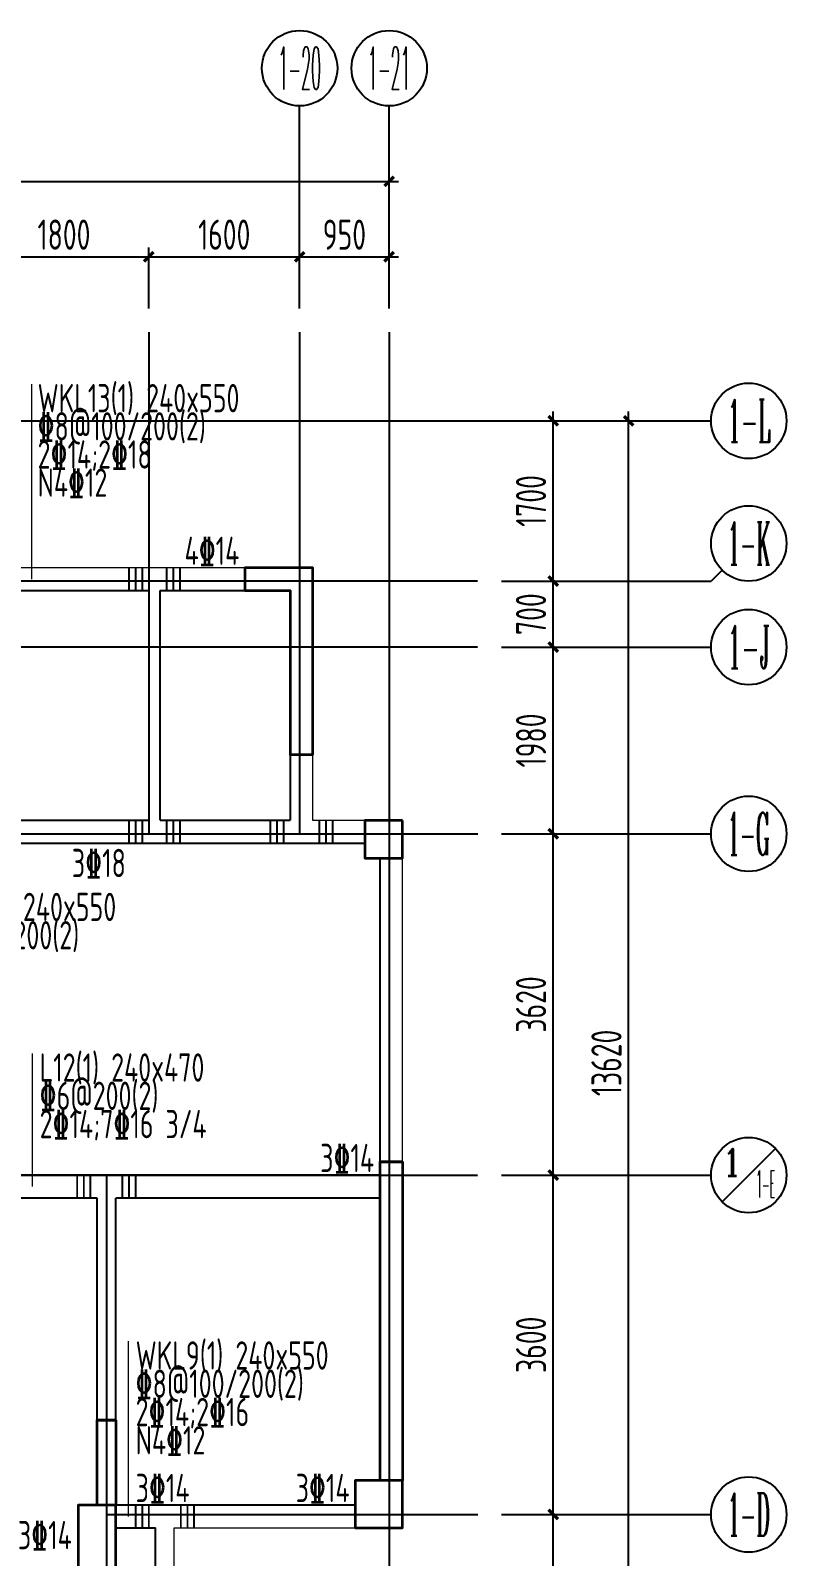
# Model space of a CAD drawing. Header units: millimetres. Extents: x -108786 to 29797, y -10598 to 53433.
# Drawn here: x -76144 to -68124, y 4657 to 20842 of the extents above; entities that cross this region are included whole.
import ezdxf
from ezdxf.enums import TextEntityAlignment as Align

# ---------------------------------------------------------------- set-up
doc = ezdxf.new("R2010")
doc.units = ezdxf.units.MM
doc.header["$MEASUREMENT"] = 0
doc.linetypes.add('CENTER', pattern=[2, 1.25, -0.25, 0.25, -0.25])
doc.linetypes.add('DASHED', pattern=[0.75, 0.5, -0.25])
doc.layers.get('Defpoints').update_dxf_attribs({"color": 1})
for name, color, linetype in [('AXIS', 1, 'CENTER'), ('AXIS_DIM', 3, 'Continuous'), ('AXIS_NUM', 3, 'Continuous'), ('AXIS_TEXT', 255, 'Continuous'), ('BEAM', 4, 'DASHED'), ('BEAM_CON', 4, 'Continuous'), ('COLU', 6, 'Continuous'), ('STEEL', 6, 'Continuous'), ('WALL', 2, 'Continuous'), ('梁原位标注', 7, 'Continuous')]:
    doc.layers.add(name, color=color, linetype=linetype)
doc.layers.add('Z主楼梁筋(横向)', color=55, linetype='Continuous', lineweight=20)
doc.styles.add('_TCH_AXIS', font='COMPLEX', dxfattribs={"bigfont": 'GBCBIG'})
doc.styles.add('COMPLEX', font='tssdeng.shx', dxfattribs={"bigfont": 'hztxt.shx'})
doc.styles.add('JG-DIM', font='tssdeng.shx', dxfattribs={"width": 0.7, "bigfont": 'hztxt.shx'})
doc.styles.add('TSSD_Rein', font='tssdeng.shx', dxfattribs={"width": 0.7, "bigfont": 'hztxt.shx'})
doc.dimstyles.new('JG_100', dxfattribs={"dimtxt": 320, "dimasz": 100, "dimexe": 100, "dimexo": 250, "dimgap": 75, "dimtad": 1, "dimdec": 0, "dimrnd": 0.5, "dimdsep": 46, "dimtxsty": 'JG-DIM', "dimblk": 'ARCHTICK', "dimcen": 100, "dimdle": 100, "dimclrt": 7, "dimazin": 2, "dimtfac": 1, "dimtdec": 0, "dimtix": 1, "dimtmove": 2, "dimatfit": 3, "dimldrblk": 'JG_DIM', "dimfxl": 1, "dimtolj": 1, "dimtzin": 0, "dimarcsym": 0})

# ---------------------------------------------------------------- blocks, each defined once
blk = doc.blocks.new('_ArchTick')
at = {"color": 0, "const_width": 0.35}
blk.add_lwpolyline([(-0.5, -0.5), (0.5, 0.5)], dxfattribs=at)
blk = doc.blocks.new('*D23')
at = {"layer": 'AXIS_DIM', "color": 0, "lineweight": -2, "transparency": 16777216}
for p, q in [((28690, 12200), (30140, 12200)), ((30040, -1520), (30040, 12300)), ((28690, -1420), (30140, -1420))]:
    blk.add_line(p, q, dxfattribs=at)
at = {"layer": 'Defpoints', "color": 0, "transparency": 16777216}
for p in [(28440, 12200), (30040, 12200), (28440, -1420)]:
    blk.add_point(p, dxfattribs=at)
at = {"layer": 'AXIS_DIM', "color": 0, "lineweight": -2, "transparency": 16777216, "xscale": 100, "yscale": 100, "zscale": 100}
for p, rotation in [((30040, 12200), 89.99993293829954), ((30040, -1420), 269.9999329382996)]:
    blk.add_blockref('_ArchTick', p, dxfattribs=dict(at, rotation=rotation))
at = {"layer": 'AXIS_DIM', "color": 7, "transparency": 16777216, "insert": (29805, 5390), "char_height": 320, "attachment_point": 5, "rotation": 89.9999, "style": 'TSSD_Rein'}
blk.add_mtext('\\A1;13620', dxfattribs=at)
blk = doc.blocks.new('JG_DIM')
blk.add_line((0, 0), (-1, 0))
at = {"linetype": 'ByBlock', "const_width": 0.32}
blk.add_lwpolyline([(-0.53, -0.53), (0.53, 0.53)], dxfattribs=at)
blk = doc.blocks.new('*D33')
at = {"layer": 'AXIS_DIM', "color": 0, "lineweight": -2, "transparency": 16777216}
for p, q in [((-100, 14740), (27600, 14740)), ((0, 13390), (0, 14840)), ((27500, 13390), (27500, 14840))]:
    blk.add_line(p, q, dxfattribs=at)
at = {"layer": 'Defpoints', "color": 0, "transparency": 16777216}
for p in [(27500, 14740), (0, 13140), (27500, 13140)]:
    blk.add_point(p, dxfattribs=at)
at = {"layer": 'AXIS_DIM', "color": 0, "lineweight": -2, "transparency": 16777216, "xscale": 100, "yscale": 100, "zscale": 100, "rotation": 180}
blk.add_blockref('_ArchTick', (0, 14740), dxfattribs=at)
at = {"layer": 'AXIS_DIM', "color": 0, "lineweight": -2, "transparency": 16777216, "xscale": 100, "yscale": 100, "zscale": 100}
blk.add_blockref('_ArchTick', (27500, 14740), dxfattribs=at)
at = {"layer": 'AXIS_DIM', "color": 7, "transparency": 16777216, "insert": (13750, 14975), "char_height": 320, "attachment_point": 5, "style": 'TSSD_Rein'}
blk.add_mtext('\\A1;27500', dxfattribs=at)
blk = doc.blocks.new('*D34')
at = {"layer": 'AXIS_DIM', "color": 0, "lineweight": -2, "transparency": 16777216}
for p, q in [((29240, -1520), (29240, 700)), ((28690, 600), (29340, 600)), ((28690, -1420), (29340, -1420))]:
    blk.add_line(p, q, dxfattribs=at)
at = {"layer": 'Defpoints', "color": 0, "transparency": 16777216}
for p in [(28440, 600), (29240, 600), (28440, -1420)]:
    blk.add_point(p, dxfattribs=at)
at = {"layer": 'AXIS_DIM', "color": 0, "lineweight": -2, "transparency": 16777216, "xscale": 100, "yscale": 100, "zscale": 100}
for p, rotation in [((29240, 600), 90), ((29240, -1420), 270)]:
    blk.add_blockref('_ArchTick', p, dxfattribs=dict(at, rotation=rotation))
at = {"layer": 'AXIS_DIM', "color": 7, "transparency": 16777216, "insert": (29005, -410), "char_height": 320, "attachment_point": 5, "rotation": 90, "style": 'TSSD_Rein'}
blk.add_mtext('\\A1;2020', dxfattribs=at)
blk = doc.blocks.new('*D35')
at = {"layer": 'AXIS_DIM', "color": 0, "lineweight": -2, "transparency": 16777216}
for p, q in [((29240, 500), (29240, 4300)), ((28690, 4200), (29340, 4200)), ((28690, 600), (29340, 600))]:
    blk.add_line(p, q, dxfattribs=at)
at = {"layer": 'Defpoints', "color": 0, "transparency": 16777216}
for p in [(28440, 4200), (29240, 4200), (28440, 600)]:
    blk.add_point(p, dxfattribs=at)
at = {"layer": 'AXIS_DIM', "color": 0, "lineweight": -2, "transparency": 16777216, "xscale": 100, "yscale": 100, "zscale": 100}
for p, rotation in [((29240, 4200), 90), ((29240, 600), 270)]:
    blk.add_blockref('_ArchTick', p, dxfattribs=dict(at, rotation=rotation))
at = {"layer": 'AXIS_DIM', "color": 7, "transparency": 16777216, "insert": (29005, 2400), "char_height": 320, "attachment_point": 5, "rotation": 90, "style": 'TSSD_Rein'}
blk.add_mtext('\\A1;3600', dxfattribs=at)
blk = doc.blocks.new('*D36')
at = {"layer": 'AXIS_DIM', "color": 0, "lineweight": -2, "transparency": 16777216}
for p, q in [((28690, 7820), (29340, 7820)), ((29240, 4100), (29240, 7920)), ((28690, 4200), (29340, 4200))]:
    blk.add_line(p, q, dxfattribs=at)
at = {"layer": 'Defpoints', "color": 0, "transparency": 16777216}
for p in [(28440, 7820), (29240, 7820), (28440, 4200)]:
    blk.add_point(p, dxfattribs=at)
at = {"layer": 'AXIS_DIM', "color": 0, "lineweight": -2, "transparency": 16777216, "xscale": 100, "yscale": 100, "zscale": 100}
for p, rotation in [((29240, 7820), 90), ((29240, 4200), 270)]:
    blk.add_blockref('_ArchTick', p, dxfattribs=dict(at, rotation=rotation))
at = {"layer": 'AXIS_DIM', "color": 7, "transparency": 16777216, "insert": (29005, 6010), "char_height": 320, "attachment_point": 5, "rotation": 90, "style": 'TSSD_Rein'}
blk.add_mtext('\\A1;3620', dxfattribs=at)
blk = doc.blocks.new('*D37')
at = {"layer": 'AXIS_DIM', "color": 0, "lineweight": -2, "transparency": 16777216}
for p, q in [((29240, 7720), (29240, 9900)), ((28690, 9800), (29340, 9800)), ((28690, 7820), (29340, 7820))]:
    blk.add_line(p, q, dxfattribs=at)
at = {"layer": 'Defpoints', "color": 0, "transparency": 16777216}
for p in [(28440, 9800), (29240, 9800), (28440, 7820)]:
    blk.add_point(p, dxfattribs=at)
at = {"layer": 'AXIS_DIM', "color": 0, "lineweight": -2, "transparency": 16777216, "xscale": 100, "yscale": 100, "zscale": 100}
for p, rotation in [((29240, 9800), 90), ((29240, 7820), 270)]:
    blk.add_blockref('_ArchTick', p, dxfattribs=dict(at, rotation=rotation))
at = {"layer": 'AXIS_DIM', "color": 7, "transparency": 16777216, "insert": (29005, 8810), "char_height": 320, "attachment_point": 5, "rotation": 90, "style": 'TSSD_Rein'}
blk.add_mtext('\\A1;1980', dxfattribs=at)
blk = doc.blocks.new('*D38')
at = {"layer": 'AXIS_DIM', "color": 0, "lineweight": -2, "transparency": 16777216}
for p, q in [((29240, 9700), (29240, 10600)), ((28690, 10500), (29340, 10500)), ((28690, 9800), (29340, 9800))]:
    blk.add_line(p, q, dxfattribs=at)
at = {"layer": 'Defpoints', "color": 0, "transparency": 16777216}
for p in [(28440, 10500), (29240, 10500), (28440, 9800)]:
    blk.add_point(p, dxfattribs=at)
at = {"layer": 'AXIS_DIM', "color": 0, "lineweight": -2, "transparency": 16777216, "xscale": 100, "yscale": 100, "zscale": 100}
for p, rotation in [((29240, 10500), 90), ((29240, 9800), 270)]:
    blk.add_blockref('_ArchTick', p, dxfattribs=dict(at, rotation=rotation))
at = {"layer": 'AXIS_DIM', "color": 7, "transparency": 16777216, "insert": (29005, 10150), "char_height": 320, "attachment_point": 5, "rotation": 90, "style": 'TSSD_Rein'}
blk.add_mtext('\\A1;700', dxfattribs=at)
blk = doc.blocks.new('*D39')
at = {"layer": 'AXIS_DIM', "color": 0, "lineweight": -2, "transparency": 16777216}
for p, q in [((28690, 12200), (29340, 12200)), ((29240, 10400), (29240, 12300)), ((28690, 10500), (29340, 10500))]:
    blk.add_line(p, q, dxfattribs=at)
at = {"layer": 'Defpoints', "color": 0, "transparency": 16777216}
for p in [(28440, 12200), (29240, 12200), (28440, 10500)]:
    blk.add_point(p, dxfattribs=at)
at = {"layer": 'AXIS_DIM', "color": 0, "lineweight": -2, "transparency": 16777216, "xscale": 100, "yscale": 100, "zscale": 100}
for p, rotation in [((29240, 12200), 90), ((29240, 10500), 270)]:
    blk.add_blockref('_ArchTick', p, dxfattribs=dict(at, rotation=rotation))
at = {"layer": 'AXIS_DIM', "color": 7, "transparency": 16777216, "insert": (29005, 11350), "char_height": 320, "attachment_point": 5, "rotation": 90, "style": 'TSSD_Rein'}
blk.add_mtext('\\A1;1700', dxfattribs=at)
blk = doc.blocks.new('*D52')
at = {"layer": 'AXIS_DIM', "color": 0, "lineweight": -2, "transparency": 16777216}
for p, q in [((24850, 13940), (26650, 13940)), ((24950, 13390), (24950, 14040)), ((26550, 13390), (26550, 14040))]:
    blk.add_line(p, q, dxfattribs=at)
at = {"layer": 'Defpoints', "color": 0, "transparency": 16777216}
for p in [(26550, 13940), (24950, 13140), (26550, 13140)]:
    blk.add_point(p, dxfattribs=at)
at = {"layer": 'AXIS_DIM', "color": 0, "lineweight": -2, "transparency": 16777216, "xscale": 100, "yscale": 100, "zscale": 100, "rotation": 180}
blk.add_blockref('_ArchTick', (24950, 13940), dxfattribs=at)
at = {"layer": 'AXIS_DIM', "color": 0, "lineweight": -2, "transparency": 16777216, "xscale": 100, "yscale": 100, "zscale": 100}
blk.add_blockref('_ArchTick', (26550, 13940), dxfattribs=at)
at = {"layer": 'AXIS_DIM', "color": 7, "transparency": 16777216, "insert": (25750, 14175), "char_height": 320, "attachment_point": 5, "style": 'TSSD_Rein'}
blk.add_mtext('\\A1;1600', dxfattribs=at)
blk = doc.blocks.new('*D53')
at = {"layer": 'AXIS_DIM', "color": 0, "lineweight": -2, "transparency": 16777216}
for p, q in [((26450, 13940), (27600, 13940)), ((26550, 13390), (26550, 14040)), ((27500, 13390), (27500, 14040))]:
    blk.add_line(p, q, dxfattribs=at)
at = {"layer": 'Defpoints', "color": 0, "transparency": 16777216}
for p in [(27500, 13940), (26550, 13140), (27500, 13140)]:
    blk.add_point(p, dxfattribs=at)
at = {"layer": 'AXIS_DIM', "color": 0, "lineweight": -2, "transparency": 16777216, "xscale": 100, "yscale": 100, "zscale": 100, "rotation": 180}
blk.add_blockref('_ArchTick', (26550, 13940), dxfattribs=at)
at = {"layer": 'AXIS_DIM', "color": 0, "lineweight": -2, "transparency": 16777216, "xscale": 100, "yscale": 100, "zscale": 100}
blk.add_blockref('_ArchTick', (27500, 13940), dxfattribs=at)
at = {"layer": 'AXIS_DIM', "color": 7, "transparency": 16777216, "insert": (27025, 14175), "char_height": 320, "attachment_point": 5, "style": 'TSSD_Rein'}
blk.add_mtext('\\A1;950', dxfattribs=at)
blk = doc.blocks.new('*D55')
at = {"layer": 'AXIS_DIM', "color": 0, "lineweight": -2, "transparency": 16777216}
for p, q in [((23050, 13940), (25050, 13940)), ((23150, 13390), (23150, 14040)), ((24950, 13390), (24950, 14040))]:
    blk.add_line(p, q, dxfattribs=at)
at = {"layer": 'Defpoints', "color": 0, "transparency": 16777216}
for p in [(24950, 13940), (23150, 13140), (24950, 13140)]:
    blk.add_point(p, dxfattribs=at)
at = {"layer": 'AXIS_DIM', "color": 0, "lineweight": -2, "transparency": 16777216, "xscale": 100, "yscale": 100, "zscale": 100, "rotation": 180}
blk.add_blockref('_ArchTick', (23150, 13940), dxfattribs=at)
at = {"layer": 'AXIS_DIM', "color": 0, "lineweight": -2, "transparency": 16777216, "xscale": 100, "yscale": 100, "zscale": 100}
blk.add_blockref('_ArchTick', (24950, 13940), dxfattribs=at)
at = {"layer": 'AXIS_DIM', "color": 7, "transparency": 16777216, "insert": (24050, 14175), "char_height": 320, "attachment_point": 5, "style": 'TSSD_Rein'}
blk.add_mtext('\\A1;1800', dxfattribs=at)
blk = doc.blocks.new('_AXISO')
blk.add_circle((0, 0), 0.5)
at = {"layer": 'AXIS_TEXT', "style": 'COMPLEX', "width": 1.041667}
blk.add_attdef('A', text='', height=0.56, dxfattribs=at).set_placement((-0.25, -0.28), (0.25, -0.28), align=Align.FIT)
blk = doc.blocks.new('ZW-标准层')
at = {"layer": 'AXIS', "ltscale": 0.7}
for p, q in [((26550, 13140), (26550, 7820)), ((26550, 13140), (26550, 7820)), ((27500, 13140), (27500, -2360)), ((27500, 13140), (27500, -2360)), ((27500, 13140), (27500, -2360)), ((27500, 13140), (27500, -2360)), ((-940, 12200), (28440, 12200)), ((28440, 10500), (21450, 10500)), ((28440, 9800), (19250, 9800)), ((7850, 7820), (28440, 7820)), ((21250, 4200), (28440, 4200)), ((24500, 4200), (24500, -2360)), ((24500, 3500), (24500, -2360)), ((24500, 600), (28440, 600))]:
    blk.add_line(p, q, dxfattribs=at)
blk.add_lwpolyline([(24950, 13140), (24950, 7820)], dxfattribs=at)
at = {"layer": 'AXIS_NUM'}
for p, q in [((26550, 13440), (26550, 15540)), ((27500, 13440), (27500, 15540)), ((28440, 12200), (30915, 12200.3)), ((31032.2, 10617.2), (30915, 10500)), ((28815, 10500), (30915, 10500)), ((28815, 9800), (30915, 9800)), ((28815, 7820), (30915, 7820)), ((31032.2, 3917.2), (31597.8, 4482.8)), ((28815, 4200), (30915, 4200)), ((28815, 600), (30915, 600))]:
    blk.add_line(p, q, dxfattribs=at)
blk.add_circle((31315, 4200), 400, dxfattribs=at)
ref = blk.add_blockref('_AXISO', (26550, 15940), dxfattribs=dict(at, xscale=800, yscale=800, zscale=800))
ref.add_attrib('A', '1-20', dxfattribs={"layer": 'AXIS_TEXT', "height": 452.55, "style": '_TCH_AXIS', "width": 0.28}).set_placement((26323.7, 15713.7), (26776.3, 15713.7), align=Align.FIT)
ref = blk.add_blockref('_AXISO', (27500, 15940), dxfattribs=dict(at, xscale=800, yscale=800, zscale=800))
ref.add_attrib('A', '1-21', dxfattribs={"layer": 'AXIS_TEXT', "height": 452.55, "style": '_TCH_AXIS', "width": 0.3}).set_placement((27273.7, 15713.7), (27726.3, 15713.7), align=Align.FIT)
ref = blk.add_blockref('_AXISO', (31315, 12200), dxfattribs=dict(at, xscale=800, yscale=800, zscale=800))
ref.add_attrib('A', '1-L', dxfattribs={"layer": 'AXIS_TEXT', "height": 452.55, "style": '_TCH_AXIS', "width": 0.375}).set_placement((31088.7, 11973.7), (31541.3, 11973.7), align=Align.FIT)
ref = blk.add_blockref('_AXISO', (31315, 10900), dxfattribs=dict(at, xscale=800, yscale=800, zscale=800))
ref.add_attrib('A', '1-K', dxfattribs={"layer": 'AXIS_TEXT', "height": 452.55, "style": '_TCH_AXIS', "width": 0.35}).set_placement((31088.7, 10673.7), (31541.3, 10673.7), align=Align.FIT)
ref = blk.add_blockref('_AXISO', (31315, 9800), dxfattribs=dict(at, xscale=800, yscale=800, zscale=800))
ref.add_attrib('A', '1-J', dxfattribs={"layer": 'AXIS_TEXT', "height": 452.55, "style": '_TCH_AXIS', "width": 0.403846}).set_placement((31088.7, 9573.7), (31541.3, 9573.7), align=Align.FIT)
ref = blk.add_blockref('_AXISO', (31315, 7820), dxfattribs=dict(at, xscale=800, yscale=800, zscale=800))
ref.add_attrib('A', '1-G', dxfattribs={"layer": 'AXIS_TEXT', "height": 452.55, "style": '_TCH_AXIS', "width": 0.355932}).set_placement((31088.7, 7593.7), (31541.3, 7593.7), align=Align.FIT)
ref = blk.add_blockref('_AXISO', (31315, 600), dxfattribs=dict(at, xscale=800, yscale=800, zscale=800))
ref.add_attrib('A', '1-D', dxfattribs={"layer": 'AXIS_TEXT', "height": 452.55, "style": '_TCH_AXIS', "width": 0.362069}).set_placement((31088.7, 373.7), (31541.3, 373.7), align=Align.FIT)
at = {"layer": 'AXIS_TEXT', "style": '_TCH_AXIS'}
for s, height, width, p, p2 in [('1', 286.2, 1.630466, (31035, 4192.8), (31235, 4192.8)), ('1-E', 286.22, 0.257442, (31395, 3963.9), (31595, 3963.9))]:
    blk.add_text(s, height=height, dxfattribs=dict(at, width=width)).set_placement(p, p2, align=Align.FIT)
at = {"layer": 'AXIS_DIM'}
for p1, p2, distance, picture, middle in [((0, 13140), (27500, 13140), 1600, '*D33', (13750, 14975)), ((23150, 13140), (24950, 13140), 800, '*D55', (24050, 14175)), ((24950, 13140), (26550, 13140), 800, '*D52', (25750, 14175)), ((26550, 13140), (27500, 13140), 800, '*D53', (27025, 14175)), ((28440, -1420), (28440, 12200), -1600, '*D23', (29805, 5390)), ((28440, 10500), (28440, 12200), -800, '*D39', (29005, 11350)), ((28440, 9800), (28440, 10500), -800, '*D38', (29005, 10150)), ((28440, 7820), (28440, 9800), -800, '*D37', (29005, 8810)), ((28440, 4200), (28440, 7820), -800, '*D36', (29005, 6010)), ((28440, 600), (28440, 4200), -800, '*D35', (29005, 2400)), ((28440, -1420), (28440, 600), -800, '*D34', (29005, -410))]:
    dim = blk.add_aligned_dim(p1=p1, p2=p2, distance=distance, dimstyle='JG_100', override={"dimtxsty": 'TSSD_Rein'}, dxfattribs=at)
    dim.commit()
    dim.dimension.update_dxf_attribs({"geometry": picture, "text_midpoint": middle})
blk = doc.blocks.new('L-WMC')
at = {"layer": 'BEAM', "ltscale": 0.5}
for p, q in [((23290, 11820), (24950, 11820)), ((24950, 11820), (24950, 9380)), ((25070, 11820), (25970, 11820)), ((25070, 9380), (25070, 11820)), ((26450, 10080), (26450, 9380)), ((24950, 9380), (23290, 9380)), ((26450, 9380), (25070, 9380)), ((21600, 9140), (27240, 9140)), ((27400, 8980), (27400, 5760)), ((27400, 5620), (21450, 5620)), ((21450, 5380), (24400, 5380)), ((24400, 5380), (24400, 3020)), ((24600, 5380), (27400, 5380)), ((24600, 3020), (24600, 5380)), ((27140, 2120), (24600, 2120)), ((24600, 1880), (25020, 1880)), ((25020, 60), (25020, 1880))]:
    blk.add_line(p, q, dxfattribs=at)
at = {"layer": 'BEAM_CON', "lineweight": 18}
for p, q in [((25970, 12060), (23290, 12060)), ((26690, 9380), (26690, 10080)), ((27240, 9380), (26690, 9380)), ((27640, 5760), (27640, 8980)), ((25220, 1880), (27140, 1880)), ((25220, -140), (25220, 1880))]:
    blk.add_line(p, q, dxfattribs=at)
at = {"layer": 'COLU', "lineweight": 35}
for points in [[(27640, 9380), (27240, 9380), (27240, 8980), (27640, 8980)], [(27640, 2380), (27140, 2380), (27140, 1880), (27640, 1880)], [(24600, 2120), (24200, 2120), (24200, 1280), (24600, 1280)]]:
    blk.add_lwpolyline(points, close=True, dxfattribs=at)
at = {"layer": 'WALL', "lineweight": 35}
for points in [[(25970, 12060), (25970, 11820)], [(26450, 10080), (26690, 10080)], [(27400, 5760), (27400, 2380)], [(27640, 5760), (27400, 5760), (27640, 5760), (27640, 2380)], [(24400, 3020), (24400, 2120)], [(24600, 3020), (24400, 3020), (24600, 3020), (24600, 2120)]]:
    blk.add_lwpolyline(points, dxfattribs=at)
blk.add_lwpolyline([(25970, 11820), (26450, 11820), (26450, 10080), (26690, 10080), (26690, 12060), (25970, 12060)], close=True, dxfattribs=at)
at = {"layer": 'AXIS'}
blk.add_blockref('ZW-标准层', (0, 1420), dxfattribs=at)

msp = doc.modelspace()

# ---------------------------------------------------------------- linework, layer by layer
at = {"layer": 'STEEL', "const_width": 20}
for points in [[(-75098.9, 14902.1), (-75098.9, 15142.1)], [(-75028.9, 14902.1), (-75028.9, 15142.1)], [(-74958.9, 14902.1), (-74958.9, 15142.1)], [(-74698.9, 14902.1), (-74698.9, 15142.1)], [(-74628.9, 14902.1), (-74628.9, 15142.1)], [(-74558.9, 14902.1), (-74558.9, 15142.1)], [(-75098.9, 12222.1), (-75098.9, 12462.1)], [(-75028.9, 12222.1), (-75028.9, 12462.1)], [(-74958.9, 12222.1), (-74958.9, 12462.1)], [(-74698.9, 12222.1), (-74698.9, 12462.1)], [(-74628.9, 12222.1), (-74628.9, 12462.1)], [(-74558.9, 12222.1), (-74558.9, 12462.1)], [(-73598.9, 12222.1), (-73598.9, 12462.1)], [(-73528.9, 12222.1), (-73528.9, 12462.1)], [(-73458.9, 12222.1), (-73458.9, 12462.1)], [(-73078.9, 12222.1), (-73078.9, 12462.1)], [(-73008.9, 12222.1), (-73008.9, 12462.1)], [(-72938.9, 12222.1), (-72938.9, 12462.1)], [(-75648.9, 8462.1), (-75648.9, 8702.1)], [(-75578.9, 8462.1), (-75578.9, 8702.1)], [(-75508.9, 8462.1), (-75508.9, 8702.1)], [(-75168.9, 8462.1), (-75168.9, 8702.1)], [(-75098.9, 8462.1), (-75098.9, 8702.1)], [(-75028.9, 8462.1), (-75028.9, 8702.1)], [(-75028.9, 4962.1), (-75028.9, 5202.1)], [(-74958.9, 4962.1), (-74958.9, 5202.1)], [(-74888.9, 4962.1), (-74888.9, 5202.1)], [(-74548.9, 4962.1), (-74548.9, 5202.1)], [(-74478.9, 4962.1), (-74478.9, 5202.1)], [(-74408.9, 4962.1), (-74408.9, 5202.1)]]:
    msp.add_lwpolyline(points, dxfattribs=at)
at = {"layer": 'Z主楼梁筋(横向)', "linetype": 'Continuous'}
for p, q in [((-76128.9, 15022.1), (-76128.9, 17092.9)), ((-76122.2, 8582.1), (-76122.2, 9993.2)), ((-75103.9, 5082.1), (-75103.9, 6939.1))]:
    msp.add_line(p, q, dxfattribs=at)

# ---------------------------------------------------------------- block references
at = {"layer": 'BEAM'}
msp.add_blockref('L-WMC', (-99838.9, 3082.1), dxfattribs=at)

# ---------------------------------------------------------------- texts
at = {"layer": 'Z主楼梁筋(横向)', "linetype": 'Continuous', "style": 'TSSD_Rein', "width": 0.7}
for s, p in [('WKL13(1) 240x550', (-76068.9, 17092.9)), ('%%1328@100/200(2)', (-76068.9, 16794.1)), ('2%%13214;2%%13218', (-76068.9, 16495.3)), ('N4%%13212', (-76068.9, 16196.5))]:
    msp.add_text(s, height=300, dxfattribs=at).set_placement(p, align=Align.TOP_LEFT)
for s, p in [('WKL12(3) 240x550', (-77412.7, 11396.5)), ('%%1328@100/200(2)', (-77412.7, 11096.5)), ('L12(1) 240x470', (-76047.2, 9693.2)), ('%%1326@200(2)', (-76047.2, 9393.2)), ('2%%13214;7%%13216 3/4', (-76047.2, 9093.2)), ('WKL9(1) 240x550', (-75028.9, 6639.1)), ('%%1328@100/200(2)', (-75028.9, 6339.1)), ('2%%13214;2%%13216', (-75028.9, 6039.1)), ('N4%%13212', (-75028.9, 5739.1))]:
    msp.add_text(s, height=300, dxfattribs=at).set_placement(p)
at = {"layer": '梁原位标注', "style": 'TSSD_Rein', "width": 0.7}
for s, p in [('4%%13214', (-73928.9, 15173.6)), ('3%%13214', (-72498.9, 8733.6)), ('3%%13214', (-72758.9, 5233.6))]:
    msp.add_text(s, height=300, dxfattribs=at).set_placement(p, align=Align.RIGHT)
msp.add_text('3%%13218', height=300, dxfattribs=at).set_placement((-75418.9, 12162.1), align=Align.TOP_CENTER)
msp.add_text('3%%13214', height=300, dxfattribs=at).set_placement((-75028.9, 5233.6))
msp.add_text('3%%13214', height=300, rotation=0, dxfattribs=at).set_placement((-75706, 4733.6), align=Align.RIGHT)

doc.saveas('drawing.dxf')
